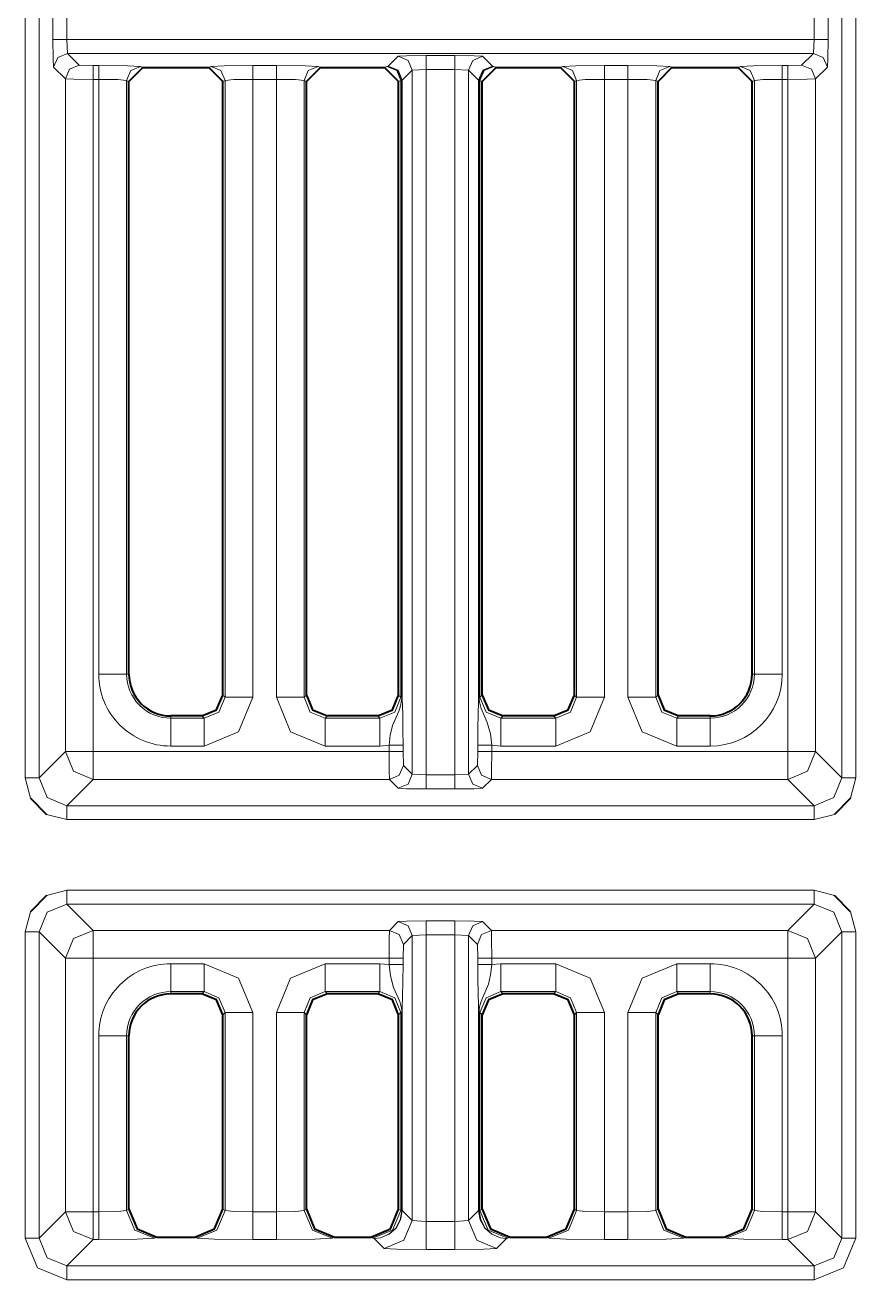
# Model space of a CAD drawing. Header units: millimetres. Extents: x 0 to 2941, y -405 to 1422.
# Drawn here: x 911.58 to 941.35, y 273.45 to 318.44 of the extents above; entities that cross this region are included whole.
import ezdxf

# ---------------------------------------------------------------- set-up
doc = ezdxf.new("R2010")
doc.units = ezdxf.units.MM
doc.layers.add('FINE', color=9, linetype='Continuous')
doc.layers.add('OUTLINE', color=7, linetype='Continuous')

msp = doc.modelspace()

# ---------------------------------------------------------------- linework, layer by layer
at = {"layer": 'FINE', "lineweight": 9}
for p, q in [((911.58, 291.453), (911.58, 346.033)), ((912.08, 346.178), (912.08, 291.453)), ((912.578, 317.927), (912.578, 318.953)), ((940.355, 318.953), (940.355, 317.927)), ((913.078, 317.927), (913.103, 317.428)), ((939.83, 317.428), (939.856, 317.927)), ((913.103, 317.428), (913.523, 317.008)), ((924.594, 316.966), (924.951, 317.323)), ((925.951, 317.348), (926.977, 317.348)), ((927.976, 317.323), (928.333, 316.966)), ((913.023, 316.508), (912.603, 316.928)), ((913.523, 317.008), (914.023, 316.995)), ((914.023, 316.995), (914.219, 316.995)), ((915.717, 316.958), (915.799, 316.917)), ((919.743, 316.995), (920.584, 316.995)), ((922.082, 316.958), (922.163, 316.917)), ((924.464, 316.917), (924.546, 316.958)), ((924.546, 316.958), (924.594, 316.966)), ((925.951, 316.849), (925.451, 316.823)), ((925.451, 291.582), (925.451, 316.823)), ((927.476, 316.823), (926.977, 316.849)), ((928.333, 316.966), (928.382, 316.958)), ((928.382, 316.958), (928.464, 316.917)), ((930.764, 316.917), (930.846, 316.958)), ((934.681, 316.958), (934.763, 316.917)), ((937.135, 316.917), (937.217, 316.958)), ((938.715, 316.995), (938.91, 316.995)), ((938.91, 316.995), (939.41, 317.008)), ((940.33, 316.928), (939.91, 316.508)), ((913.023, 292.397), (913.023, 316.508)), ((914.219, 295.172), (914.219, 316.495)), ((915.299, 316.417), (915.217, 316.458)), ((919.743, 316.495), (919.743, 294.34)), ((921.582, 316.458), (921.582, 294.34)), ((921.664, 316.417), (921.582, 316.458)), ((927.964, 316.417), (927.882, 316.458)), ((927.882, 316.458), (927.882, 294.34)), ((932.344, 316.495), (932.344, 294.34)), ((933.184, 316.495), (932.344, 316.495)), ((933.184, 294.34), (933.184, 316.495)), ((937.716, 316.458), (937.635, 316.417)), ((937.716, 295.172), (937.716, 316.458)), ((939.91, 316.508), (939.91, 292.397)), ((937.635, 295.172), (937.716, 295.172)), ((918.664, 294.421), (918.745, 294.34)), ((921.582, 294.34), (921.664, 294.421)), ((924.964, 294.421), (925.045, 294.34)), ((927.882, 294.34), (927.964, 294.421)), ((931.264, 294.421), (931.345, 294.34)), ((922.413, 293.672), (922.331, 293.591)), ((935.013, 293.672), (934.931, 293.591)), ((934.931, 293.591), (936.135, 293.591)), ((936.135, 293.591), (936.135, 293.672)), ((917.996, 292.592), (916.799, 292.592)), ((924.296, 292.592), (922.331, 292.592)), ((924.623, 292.623), (924.296, 292.592)), ((925.123, 292.623), (925.123, 292.397)), ((927.804, 292.397), (927.804, 292.623)), ((928.631, 292.592), (928.304, 292.623)), ((930.596, 292.592), (928.631, 292.592)), ((936.135, 292.592), (934.931, 292.592)), ((912.08, 291.453), (913.023, 292.397)), ((925.123, 292.397), (925.136, 291.897)), ((927.792, 291.897), (927.804, 292.397)), ((939.91, 292.397), (940.854, 291.453)), ((925.136, 291.897), (925.451, 291.582)), ((925.451, 291.582), (925.951, 291.556)), ((926.977, 291.556), (927.476, 291.582)), ((927.476, 291.582), (927.792, 291.897)), ((911.768, 290.726), (911.58, 291.453)), ((914.023, 291.397), (913.079, 290.453)), ((924.636, 291.397), (914.023, 291.397)), ((924.951, 291.082), (924.636, 291.397)), ((928.291, 291.397), (927.976, 291.082)), ((938.91, 291.397), (928.291, 291.397)), ((939.854, 290.453), (938.91, 291.397)), ((926.977, 291.056), (925.951, 291.056)), ((913.079, 290.453), (939.854, 290.453)), ((913.079, 289.954), (912.352, 290.141)), ((939.854, 289.954), (913.079, 289.954)), ((940.581, 290.141), (939.854, 289.954)), ((912.352, 287.239), (913.079, 287.427)), ((911.58, 285.928), (911.768, 286.655)), ((939.854, 286.927), (913.079, 286.927)), ((913.079, 286.927), (914.023, 285.984)), ((941.165, 286.655), (941.354, 285.928)), ((925.951, 286.325), (926.977, 286.325)), ((927.976, 286.299), (928.291, 285.984)), ((911.58, 274.953), (911.58, 285.928)), ((912.08, 285.928), (912.08, 274.953)), ((913.023, 284.984), (912.08, 285.928)), ((914.023, 285.984), (924.636, 285.984)), ((925.451, 285.799), (925.136, 285.484)), ((925.951, 285.825), (925.451, 285.799)), ((925.451, 275.581), (925.451, 285.799)), ((926.977, 275.543), (926.977, 285.825)), ((927.476, 285.799), (927.476, 275.581)), ((927.792, 285.484), (927.476, 285.799)), ((940.854, 285.928), (939.91, 284.984)), ((940.854, 274.953), (940.854, 285.928)), ((925.136, 285.484), (925.123, 284.984)), ((927.804, 284.984), (927.792, 285.484)), ((913.023, 275.897), (913.023, 284.984)), ((914.023, 284.984), (914.023, 275.897)), ((916.799, 284.788), (917.996, 284.788)), ((922.331, 284.788), (924.296, 284.788)), ((924.296, 284.788), (924.623, 284.757)), ((925.123, 284.984), (925.123, 284.757)), ((927.804, 284.757), (927.804, 284.984)), ((928.304, 284.757), (928.631, 284.788)), ((928.631, 284.788), (930.596, 284.788)), ((934.931, 284.788), (936.135, 284.788)), ((939.91, 284.984), (939.91, 275.897)), ((917.996, 283.79), (916.799, 283.79)), ((916.799, 283.79), (916.799, 283.708)), ((917.915, 283.708), (917.996, 283.79)), ((922.331, 283.79), (922.413, 283.708)), ((924.296, 283.79), (922.331, 283.79)), ((924.215, 283.708), (924.296, 283.79)), ((930.596, 283.79), (928.631, 283.79)), ((928.631, 283.79), (928.713, 283.708)), ((930.515, 283.708), (930.596, 283.79)), ((936.135, 283.79), (934.931, 283.79)), ((934.931, 283.79), (935.013, 283.708)), ((936.135, 283.708), (936.135, 283.79)), ((918.745, 283.041), (918.664, 282.959)), ((918.745, 275.946), (918.745, 283.041)), ((919.743, 283.041), (919.743, 275.897)), ((920.584, 275.897), (920.584, 283.041)), ((921.582, 283.041), (921.582, 275.946)), ((921.664, 282.959), (921.582, 283.041)), ((925.045, 283.041), (924.964, 282.959)), ((925.045, 275.946), (925.045, 283.041)), ((927.833, 275.939), (927.833, 283.041)), ((927.964, 282.959), (927.882, 283.041)), ((931.345, 283.041), (931.264, 282.959)), ((931.345, 275.946), (931.345, 283.041)), ((934.182, 283.041), (934.182, 275.946)), ((934.264, 282.959), (934.182, 283.041)), ((915.217, 282.208), (915.217, 275.946)), ((915.299, 282.208), (915.217, 282.208)), ((937.716, 282.208), (937.635, 282.208)), ((912.08, 274.953), (913.023, 275.897)), ((915.217, 275.946), (915.299, 275.987)), ((918.664, 275.987), (918.745, 275.946)), ((919.743, 275.897), (920.584, 275.897)), ((921.582, 275.946), (921.664, 275.987)), ((924.964, 275.987), (925.045, 275.946)), ((925.045, 275.946), (925.077, 275.935)), ((925.077, 275.935), (925.077, 275.939)), ((927.476, 275.581), (927.833, 275.939)), ((927.85, 275.935), (927.882, 275.946)), ((927.85, 275.939), (927.85, 275.935)), ((931.264, 275.987), (931.345, 275.946)), ((934.182, 275.946), (934.264, 275.987)), ((939.91, 275.897), (940.854, 274.953)), ((925.451, 275.581), (925.951, 275.543)), ((926.977, 275.543), (927.476, 275.581)), ((914.023, 274.897), (913.079, 273.953)), ((914.219, 274.897), (914.023, 274.897)), ((916.299, 274.988), (916.216, 274.947)), ((917.746, 274.947), (917.663, 274.988)), ((920.584, 274.897), (919.743, 274.897)), ((922.664, 274.988), (922.581, 274.947)), ((924.046, 274.947), (923.964, 274.988)), ((924.095, 274.937), (924.046, 274.947)), ((924.451, 274.582), (924.095, 274.937)), ((928.832, 274.937), (928.476, 274.582)), ((928.881, 274.947), (928.832, 274.937)), ((928.964, 274.988), (928.881, 274.947)), ((930.346, 274.947), (930.264, 274.988)), ((933.184, 274.897), (932.344, 274.897)), ((935.264, 274.988), (935.181, 274.947)), ((936.717, 274.947), (936.635, 274.988)), ((938.91, 274.897), (938.715, 274.897)), ((939.854, 273.953), (938.91, 274.897)), ((926.977, 274.543), (925.951, 274.543)), ((913.079, 273.953), (939.854, 273.953))]:
    msp.add_line(p, q, dxfattribs=at)
for points in [[(940.854, 291.453), (940.854, 346.178), (939.91, 345.234)], [(941.354, 346.033), (941.354, 291.453), (941.165, 290.726)], [(913.078, 318.953), (913.078, 317.927), (939.856, 317.927), (939.856, 318.953)], [(912.578, 317.927), (912.729, 317.927), (913.078, 317.927)], [(912.603, 316.928), (912.585, 317.23), (912.578, 317.927)], [(939.856, 317.927), (940.204, 317.927), (940.355, 317.927)], [(940.355, 317.927), (940.348, 317.23), (940.33, 316.928)], [(912.603, 316.928), (912.75, 317.281), (913.103, 317.428)], [(939.41, 317.008), (939.83, 317.428), (913.103, 317.428)], [(924.951, 317.323), (925.253, 317.341), (925.951, 317.348)], [(924.951, 317.323), (925.304, 317.176), (925.451, 316.823)], [(925.951, 317.348), (925.951, 317.197), (925.951, 316.849)], [(926.977, 317.348), (926.977, 317.197), (926.977, 316.849)], [(926.977, 317.348), (927.674, 317.341), (927.976, 317.323)], [(927.976, 317.323), (927.623, 317.176), (927.476, 316.823)], [(939.83, 317.428), (940.183, 317.281), (940.33, 316.928)], [(913.023, 316.508), (913.17, 316.861), (913.523, 317.008)], [(914.023, 316.495), (914.023, 316.844), (914.023, 316.995)], [(914.219, 316.495), (914.219, 316.844), (914.219, 316.995)], [(914.219, 316.995), (915.251, 316.984), (915.717, 316.958)], [(915.217, 316.458), (915.364, 316.811), (915.717, 316.958)], [(918.164, 316.917), (918.246, 316.958), (918.711, 316.984), (919.743, 316.995)], [(918.246, 316.958), (918.598, 316.811), (918.745, 316.458)], [(919.743, 316.995), (919.743, 316.844), (919.743, 316.495)], [(920.584, 316.495), (920.584, 316.844), (920.584, 316.995)], [(920.584, 316.995), (921.616, 316.984), (922.082, 316.958)], [(921.582, 316.458), (921.729, 316.811), (922.082, 316.958)], [(924.546, 316.958), (924.898, 316.811), (925.045, 316.458)], [(924.594, 316.966), (924.934, 316.818), (925.077, 316.466)], [(924.594, 316.966), (924.947, 316.819), (925.094, 316.466)], [(925.451, 316.823), (925.094, 316.466), (925.094, 294.34)], [(927.833, 294.34), (927.833, 316.466), (927.476, 316.823), (927.476, 291.582)], [(928.333, 316.966), (927.98, 316.819), (927.833, 316.466)], [(928.333, 316.966), (927.993, 316.818), (927.85, 316.466)], [(928.382, 316.958), (928.029, 316.811), (927.882, 316.458)], [(930.846, 316.958), (931.311, 316.984), (932.344, 316.995), (933.184, 316.995)], [(930.846, 316.958), (931.198, 316.811), (931.345, 316.458)], [(932.344, 316.995), (932.344, 316.844), (932.344, 316.495)], [(933.184, 316.995), (933.184, 316.844), (933.184, 316.495)], [(933.184, 316.995), (934.216, 316.984), (934.681, 316.958)], [(934.182, 316.458), (934.329, 316.811), (934.681, 316.958)], [(937.217, 316.958), (937.682, 316.984), (938.715, 316.995)], [(937.217, 316.958), (937.569, 316.811), (937.716, 316.458)], [(938.715, 316.995), (938.715, 316.844), (938.715, 316.495)], [(938.91, 316.995), (938.91, 316.844), (938.91, 316.495)], [(939.41, 317.008), (939.763, 316.861), (939.91, 316.508)], [(914.023, 316.495), (913.325, 316.499), (913.023, 316.508)], [(914.219, 316.495), (914.023, 316.495), (914.023, 292.397), (924.623, 292.397), (924.623, 292.623)], [(915.217, 316.458), (914.907, 316.484), (914.219, 316.495)], [(915.217, 316.458), (915.217, 295.172), (915.299, 295.172)], [(918.745, 294.34), (918.745, 316.458), (918.664, 316.417)], [(919.743, 316.495), (919.055, 316.484), (918.745, 316.458)], [(920.584, 294.34), (920.584, 316.495), (919.743, 316.495)], [(921.582, 316.458), (921.272, 316.484), (920.584, 316.495)], [(925.045, 294.34), (925.045, 316.458), (924.964, 316.417)], [(925.077, 294.34), (925.077, 316.466), (925.045, 316.458)], [(925.094, 316.466), (925.089, 316.466), (925.077, 316.466)], [(927.85, 316.466), (927.838, 316.466), (927.833, 316.466)], [(927.882, 316.458), (927.85, 316.466), (927.85, 294.34)], [(928.304, 292.623), (928.304, 292.397), (938.91, 292.397), (938.91, 316.495)], [(931.345, 294.34), (931.345, 316.458), (931.264, 316.417)], [(932.344, 316.495), (931.655, 316.484), (931.345, 316.458)], [(934.182, 316.458), (933.872, 316.484), (933.184, 316.495)], [(934.264, 316.417), (934.182, 316.458), (934.182, 294.34), (934.264, 294.421)], [(938.715, 316.495), (938.026, 316.484), (937.716, 316.458)], [(938.91, 316.495), (938.715, 316.495), (938.715, 295.172)], [(939.91, 316.508), (939.608, 316.499), (938.91, 316.495)], [(915.217, 295.172), (914.907, 295.172), (914.219, 295.172)], [(938.715, 295.172), (938.026, 295.172), (937.716, 295.172)], [(917.996, 293.591), (918.527, 293.809), (918.745, 294.34)], [(919.743, 294.34), (919.232, 293.104), (917.996, 292.592)], [(919.743, 294.34), (919.055, 294.34), (918.745, 294.34)], [(921.582, 294.34), (921.272, 294.34), (920.584, 294.34)], [(922.331, 292.592), (921.095, 293.104), (920.584, 294.34)], [(921.582, 294.34), (921.8, 293.809), (922.331, 293.591)], [(924.296, 293.591), (924.827, 293.809), (925.045, 294.34)], [(924.623, 292.623), (924.666, 292.987), (924.744, 293.33), (924.969, 293.848), (925.02, 293.984), (925.049, 294.091), (925.072, 294.237), (925.076, 294.307), (925.077, 294.34)], [(925.077, 294.34), (925.056, 294.34), (925.045, 294.34)], [(925.094, 294.34), (925.089, 294.34), (925.077, 294.34)], [(925.094, 294.34), (925.094, 294.327), (925.094, 294.3), (925.095, 294.241), (925.097, 294.192), (925.099, 294.117), (925.114, 293.624), (925.12, 293.153), (925.123, 292.623)], [(927.804, 292.623), (927.807, 293.215), (927.817, 293.763), (927.83, 294.171), (927.833, 294.279), (927.833, 294.313), (927.833, 294.34)], [(927.833, 294.34), (927.838, 294.34), (927.85, 294.34)], [(927.882, 294.34), (927.871, 294.34), (927.85, 294.34)], [(927.85, 294.34), (927.852, 294.27), (927.861, 294.183), (927.921, 293.943), (928.143, 293.443), (928.254, 293.03), (928.304, 292.623)], [(927.882, 294.34), (928.1, 293.809), (928.631, 293.591)], [(930.596, 293.591), (931.127, 293.809), (931.345, 294.34)], [(932.344, 294.34), (931.832, 293.104), (930.596, 292.592)], [(932.344, 294.34), (931.655, 294.34), (931.345, 294.34)], [(934.182, 294.34), (933.872, 294.34), (933.184, 294.34)], [(934.931, 292.592), (933.695, 293.104), (933.184, 294.34)], [(934.182, 294.34), (934.4, 293.809), (934.931, 293.591)], [(916.799, 293.672), (916.799, 293.591), (917.996, 293.591), (917.915, 293.672)], [(916.799, 293.591), (916.799, 293.281), (916.799, 292.592)], [(917.996, 292.592), (917.996, 293.281), (917.996, 293.591)], [(922.331, 293.591), (924.296, 293.591), (924.215, 293.672)], [(922.331, 293.591), (922.331, 293.281), (922.331, 292.592)], [(924.296, 293.591), (924.296, 293.281), (924.296, 292.592)], [(928.713, 293.672), (928.631, 293.591), (930.596, 293.591), (930.515, 293.672)], [(928.631, 293.591), (928.631, 293.281), (928.631, 292.592)], [(930.596, 293.591), (930.596, 293.281), (930.596, 292.592)], [(934.931, 292.592), (934.931, 293.281), (934.931, 293.591)], [(936.135, 292.592), (936.135, 293.281), (936.135, 293.591)], [(925.123, 292.623), (924.972, 292.623), (924.623, 292.623)], [(927.804, 292.623), (927.955, 292.623), (928.304, 292.623)], [(914.023, 291.397), (913.316, 291.69), (913.023, 292.397)], [(914.023, 292.397), (913.325, 292.397), (913.023, 292.397)], [(914.023, 291.397), (914.023, 291.699), (914.023, 292.397)], [(925.123, 292.397), (924.972, 292.397), (924.623, 292.397)], [(924.636, 291.397), (924.627, 291.699), (924.623, 292.397)], [(927.804, 292.397), (927.955, 292.397), (928.304, 292.397)], [(928.304, 292.397), (928.3, 291.699), (928.291, 291.397)], [(938.91, 291.397), (938.91, 291.699), (938.91, 292.397)], [(939.91, 292.397), (939.617, 291.69), (938.91, 291.397)], [(939.91, 292.397), (939.608, 292.397), (938.91, 292.397)], [(925.136, 291.897), (924.989, 291.544), (924.636, 291.397)], [(925.451, 291.582), (925.304, 291.228), (924.951, 291.082)], [(925.951, 291.556), (925.951, 291.207), (925.951, 291.056)], [(926.977, 291.556), (926.977, 291.207), (926.977, 291.056)], [(927.476, 291.582), (927.623, 291.228), (927.976, 291.082)], [(927.792, 291.897), (927.938, 291.544), (928.291, 291.397)], [(912.08, 291.453), (911.929, 291.453), (911.58, 291.453)], [(912.08, 291.453), (912.372, 290.746), (913.079, 290.453)], [(925.951, 291.056), (925.253, 291.064), (924.951, 291.082)], [(927.976, 291.082), (927.674, 291.064), (926.977, 291.056)], [(939.854, 290.453), (940.561, 290.746), (940.854, 291.453)], [(941.354, 291.453), (941.005, 291.453), (940.854, 291.453)], [(913.079, 289.954), (913.079, 290.303), (913.079, 290.453)], [(939.854, 289.954), (939.854, 290.303), (939.854, 290.453)], [(913.079, 286.927), (913.079, 287.078), (913.079, 287.427)], [(913.079, 287.427), (939.854, 287.427), (940.581, 287.239)], [(939.854, 286.927), (939.854, 287.078), (939.854, 287.427)], [(913.079, 286.927), (912.372, 286.635), (912.08, 285.928)], [(928.291, 285.984), (938.91, 285.984), (939.854, 286.927)], [(940.854, 285.928), (940.561, 286.635), (939.854, 286.927)], [(924.636, 285.984), (924.951, 286.299), (925.253, 286.317), (925.951, 286.325)], [(924.951, 286.299), (925.304, 286.152), (925.451, 285.799)], [(925.951, 285.825), (925.951, 286.174), (925.951, 286.325)], [(926.977, 285.825), (926.977, 286.174), (926.977, 286.325)], [(926.977, 286.325), (927.674, 286.317), (927.976, 286.299)], [(927.476, 285.799), (927.623, 286.152), (927.976, 286.299)], [(912.08, 285.928), (911.929, 285.928), (911.58, 285.928)], [(913.023, 284.984), (913.316, 285.691), (914.023, 285.984)], [(941.354, 285.928), (941.354, 274.953), (940.914, 273.892), (939.854, 273.453), (913.079, 273.453)], [(914.023, 284.984), (914.023, 285.682), (914.023, 285.984)], [(924.623, 284.984), (924.627, 285.682), (924.636, 285.984)], [(924.636, 285.984), (924.989, 285.837), (925.136, 285.484)], [(925.951, 285.825), (925.951, 275.543), (926.977, 275.543)], [(927.476, 285.799), (926.977, 285.825), (925.951, 285.825)], [(927.792, 285.484), (927.938, 285.837), (928.291, 285.984)], [(928.291, 285.984), (928.3, 285.682), (928.304, 284.984)], [(938.91, 284.984), (938.91, 285.682), (938.91, 285.984)], [(938.91, 285.984), (939.617, 285.691), (939.91, 284.984)], [(941.354, 285.928), (941.005, 285.928), (940.854, 285.928)], [(914.023, 284.984), (913.325, 284.984), (913.023, 284.984)], [(924.623, 284.757), (924.623, 284.984), (914.023, 284.984)], [(916.799, 284.788), (916.799, 284.1), (916.799, 283.79)], [(917.996, 283.79), (917.996, 284.1), (917.996, 284.788)], [(917.996, 284.788), (919.232, 284.277), (919.743, 283.041)], [(920.584, 283.041), (921.095, 284.277), (922.331, 284.788)], [(922.331, 284.788), (922.331, 284.1), (922.331, 283.79)], [(924.296, 284.788), (924.296, 284.1), (924.296, 283.79)], [(924.623, 284.984), (924.972, 284.984), (925.123, 284.984)], [(927.804, 284.984), (927.955, 284.984), (928.304, 284.984)], [(938.715, 282.208), (938.715, 275.897), (938.91, 275.897), (938.91, 284.984), (928.304, 284.984), (928.304, 284.757)], [(928.631, 284.788), (928.631, 284.1), (928.631, 283.79)], [(930.596, 284.788), (930.596, 284.1), (930.596, 283.79)], [(930.596, 284.788), (931.832, 284.277), (932.344, 283.041)], [(933.184, 283.041), (933.695, 284.277), (934.931, 284.788)], [(934.931, 283.79), (934.931, 284.1), (934.931, 284.788)], [(936.135, 283.79), (936.135, 284.1), (936.135, 284.788)], [(939.91, 284.984), (939.608, 284.984), (938.91, 284.984)], [(924.623, 284.757), (924.972, 284.757), (925.123, 284.757)], [(925.077, 283.041), (925.075, 283.111), (925.066, 283.198), (925.006, 283.437), (924.784, 283.937), (924.673, 284.351), (924.623, 284.757)], [(925.123, 284.757), (925.12, 284.166), (925.11, 283.618), (925.097, 283.21), (925.094, 283.102), (925.094, 283.068), (925.094, 283.041)], [(927.804, 284.757), (927.955, 284.757), (928.304, 284.757)], [(927.833, 283.041), (927.833, 283.054), (927.833, 283.081), (927.832, 283.14), (927.83, 283.189), (927.828, 283.263), (927.813, 283.757), (927.807, 284.227), (927.804, 284.757)], [(928.304, 284.757), (928.261, 284.394), (928.183, 284.051), (927.958, 283.533), (927.907, 283.396), (927.878, 283.289), (927.855, 283.143), (927.851, 283.074), (927.85, 283.041)], [(918.745, 283.041), (918.527, 283.572), (917.996, 283.79)], [(922.331, 283.79), (921.8, 283.572), (921.582, 283.041)], [(925.045, 283.041), (924.827, 283.572), (924.296, 283.79)], [(928.631, 283.79), (928.1, 283.572), (927.882, 283.041)], [(931.345, 283.041), (931.127, 283.572), (930.596, 283.79)], [(934.931, 283.79), (934.4, 283.572), (934.182, 283.041)], [(918.745, 283.041), (919.055, 283.041), (919.743, 283.041)], [(921.582, 283.041), (921.272, 283.041), (920.584, 283.041)], [(925.077, 275.939), (925.077, 283.041), (925.056, 283.041), (925.045, 283.041)], [(925.077, 283.041), (925.089, 283.041), (925.094, 283.041)], [(925.094, 283.041), (925.094, 275.939), (925.451, 275.581)], [(927.833, 283.041), (927.838, 283.041), (927.85, 283.041)], [(927.882, 283.041), (927.871, 283.041), (927.85, 283.041), (927.85, 275.939)], [(927.882, 283.041), (927.882, 275.946), (927.964, 275.987)], [(932.344, 283.041), (931.655, 283.041), (931.345, 283.041)], [(932.344, 283.041), (932.344, 275.897), (933.184, 275.897), (933.184, 283.041)], [(933.184, 283.041), (933.872, 283.041), (934.182, 283.041)], [(914.023, 275.897), (914.219, 275.897), (914.219, 282.208)], [(914.219, 282.208), (914.907, 282.208), (915.217, 282.208)], [(937.635, 275.987), (937.716, 275.946), (937.716, 282.208)], [(937.716, 282.208), (938.026, 282.208), (938.715, 282.208)], [(914.023, 274.897), (913.316, 275.19), (913.023, 275.897)], [(913.023, 275.897), (913.325, 275.897), (914.023, 275.897)], [(914.023, 274.897), (914.023, 275.199), (914.023, 275.897)], [(914.219, 275.897), (914.907, 275.911), (915.217, 275.946)], [(914.219, 274.897), (914.219, 275.199), (914.219, 275.897)], [(916.216, 274.947), (915.51, 275.24), (915.217, 275.946)], [(917.746, 274.947), (918.452, 275.24), (918.745, 275.946)], [(918.745, 275.946), (919.055, 275.911), (919.743, 275.897)], [(919.743, 274.897), (919.743, 275.199), (919.743, 275.897)], [(920.584, 275.897), (921.272, 275.911), (921.582, 275.946)], [(920.584, 274.897), (920.584, 275.199), (920.584, 275.897)], [(922.581, 274.947), (921.875, 275.24), (921.582, 275.946)], [(924.046, 274.947), (924.752, 275.24), (925.045, 275.946)], [(924.095, 274.937), (924.119, 274.938), (924.311, 274.963), (924.616, 275.091), (924.861, 275.314), (925.02, 275.606), (925.077, 275.935)], [(924.095, 274.937), (924.119, 274.938), (924.313, 274.962), (924.624, 275.09), (924.873, 275.312), (925.036, 275.604), (925.094, 275.933)], [(925.094, 275.939), (925.094, 275.933), (925.089, 275.934), (925.077, 275.935)], [(925.077, 275.939), (925.089, 275.939), (925.094, 275.939)], [(928.832, 274.937), (928.808, 274.938), (928.614, 274.962), (928.304, 275.09), (928.054, 275.312), (927.891, 275.604), (927.833, 275.933), (927.833, 275.939)], [(927.833, 275.939), (927.838, 275.939), (927.85, 275.939)], [(927.85, 275.935), (927.838, 275.934), (927.833, 275.933)], [(928.832, 274.937), (928.808, 274.938), (928.617, 274.963), (928.311, 275.091), (928.066, 275.314), (927.907, 275.606), (927.85, 275.935)], [(928.881, 274.947), (928.175, 275.24), (927.882, 275.946)], [(930.346, 274.947), (931.052, 275.24), (931.345, 275.946)], [(931.345, 275.946), (931.655, 275.911), (932.344, 275.897)], [(932.344, 274.897), (932.344, 275.199), (932.344, 275.897)], [(933.184, 275.897), (933.872, 275.911), (934.182, 275.946)], [(933.184, 274.897), (933.184, 275.199), (933.184, 275.897)], [(935.181, 274.947), (934.475, 275.24), (934.182, 275.946)], [(937.716, 275.946), (937.423, 275.24), (936.717, 274.947)], [(937.716, 275.946), (938.026, 275.911), (938.715, 275.897)], [(938.715, 275.897), (938.715, 275.199), (938.715, 274.897)], [(938.91, 275.897), (938.91, 275.199), (938.91, 274.897)], [(939.91, 275.897), (939.617, 275.19), (938.91, 274.897)], [(938.91, 275.897), (939.608, 275.897), (939.91, 275.897)], [(924.451, 274.582), (925.158, 274.875), (925.451, 275.581)], [(925.951, 274.543), (925.951, 274.845), (925.951, 275.543)], [(926.977, 274.543), (926.977, 274.845), (926.977, 275.543)], [(928.476, 274.582), (927.769, 274.875), (927.476, 275.581)], [(911.58, 274.953), (911.929, 274.953), (912.08, 274.953)], [(913.079, 273.453), (912.019, 273.892), (911.58, 274.953)], [(913.079, 273.953), (912.372, 274.246), (912.08, 274.953)], [(916.216, 274.947), (915.595, 274.911), (914.219, 274.897)], [(919.743, 274.897), (918.367, 274.911), (917.746, 274.947)], [(922.581, 274.947), (921.96, 274.911), (920.584, 274.897)], [(932.344, 274.897), (930.967, 274.911), (930.346, 274.947)], [(935.181, 274.947), (934.56, 274.911), (933.184, 274.897)], [(938.715, 274.897), (937.338, 274.911), (936.717, 274.947)], [(940.854, 274.953), (940.561, 274.246), (939.854, 273.953)], [(940.854, 274.953), (941.005, 274.953), (941.354, 274.953)], [(925.951, 274.543), (924.904, 274.554), (924.451, 274.582)], [(928.476, 274.582), (928.023, 274.554), (926.977, 274.543)], [(913.079, 273.953), (913.079, 273.802), (913.079, 273.453)], [(939.854, 273.453), (939.854, 273.802), (939.854, 273.953)]]:
    msp.add_lwpolyline(points, dxfattribs=at)
msp.add_lwpolyline([(926.977, 291.556), (926.977, 316.849), (925.951, 316.849), (925.951, 291.556)], close=True, dxfattribs=at)
for points in [[(914.219, 295.172, 0.414223), (916.799, 292.592)], [(915.217, 295.172, 0.414214), (916.799, 293.591)], [(936.135, 293.591, 0.414198), (937.716, 295.172)], [(936.135, 292.592, 0.414194), (938.715, 295.172)], [(916.799, 284.788, 0.414223), (914.219, 282.208)], [(938.715, 282.208, 0.414214), (936.135, 284.788)], [(916.799, 283.79, 0.414214), (915.217, 282.208)], [(937.716, 282.208, 0.41423), (936.135, 283.79)]]:
    msp.add_lwpolyline(points, format="xyb", dxfattribs=at)
at = {"layer": 'OUTLINE', "lineweight": 40}
for p, q in [((915.799, 316.917), (915.299, 316.417)), ((915.799, 316.917), (918.164, 316.917)), ((918.664, 316.417), (918.164, 316.917)), ((922.163, 316.917), (921.664, 316.417)), ((922.163, 316.917), (924.464, 316.917)), ((924.964, 316.417), (924.464, 316.917)), ((928.464, 316.917), (927.964, 316.417)), ((928.464, 316.917), (930.764, 316.917)), ((931.264, 316.417), (930.764, 316.917)), ((934.763, 316.917), (934.264, 316.417)), ((934.763, 316.917), (937.135, 316.917)), ((937.635, 316.417), (937.135, 316.917)), ((915.299, 295.172), (915.299, 316.417)), ((918.664, 294.421), (918.664, 316.417)), ((921.664, 294.421), (921.664, 316.417)), ((924.964, 294.421), (924.964, 316.417)), ((927.964, 294.421), (927.964, 316.417)), ((931.264, 294.421), (931.264, 316.417)), ((934.264, 294.421), (934.264, 316.417)), ((937.635, 295.172), (937.635, 316.417)), ((917.915, 293.672), (916.799, 293.672)), ((924.215, 293.672), (922.413, 293.672)), ((930.515, 293.672), (928.713, 293.672)), ((936.135, 293.672), (935.013, 293.672)), ((911.768, 290.726), (912.352, 290.141)), ((941.165, 290.726), (940.581, 290.141)), ((912.352, 287.239), (911.768, 286.655)), ((941.165, 286.655), (940.581, 287.239)), ((917.915, 283.708), (916.799, 283.708)), ((924.215, 283.708), (922.413, 283.708)), ((930.515, 283.708), (928.713, 283.708)), ((936.135, 283.708), (935.013, 283.708)), ((918.664, 275.987), (918.664, 282.959)), ((921.664, 275.987), (921.664, 282.959)), ((924.964, 275.987), (924.964, 282.959)), ((927.964, 275.987), (927.964, 282.959)), ((931.264, 275.987), (931.264, 282.959)), ((934.264, 275.987), (934.264, 282.959)), ((915.299, 275.987), (915.299, 282.208)), ((937.635, 275.987), (937.635, 282.208)), ((922.664, 274.988), (923.964, 274.988)), ((928.964, 274.988), (930.264, 274.988)), ((935.264, 274.988), (936.635, 274.988))]:
    msp.add_line(p, q, dxfattribs=at)
for points in [[(915.299, 295.172, 0.41423), (916.799, 293.673)], [(936.135, 293.673, 0.41418), (937.635, 295.172)], [(916.799, 283.708, 0.41423), (915.299, 282.208)], [(937.635, 282.208, 0.414214), (936.135, 283.708)]]:
    msp.add_lwpolyline(points, format="xyb", dxfattribs=at)
for points in [[(917.915, 293.672), (918.444, 293.892), (918.664, 294.421)], [(921.664, 294.421), (921.883, 293.892), (922.413, 293.672)], [(924.215, 293.672), (924.744, 293.892), (924.964, 294.421)], [(927.964, 294.421), (928.183, 293.892), (928.713, 293.672)], [(930.515, 293.672), (931.044, 293.892), (931.264, 294.421)], [(934.264, 294.421), (934.483, 293.892), (935.013, 293.672)], [(918.664, 282.959), (918.444, 283.489), (917.915, 283.708)], [(922.413, 283.708), (921.883, 283.489), (921.664, 282.959)], [(924.964, 282.959), (924.744, 283.489), (924.215, 283.708)], [(928.713, 283.708), (928.183, 283.489), (927.964, 282.959)], [(931.264, 282.959), (931.044, 283.489), (930.515, 283.708)], [(935.013, 283.708), (934.483, 283.489), (934.264, 282.959)], [(915.299, 275.987), (915.591, 275.281), (916.299, 274.988)], [(916.299, 274.988), (917.663, 274.988), (918.371, 275.281), (918.664, 275.987)], [(921.664, 275.987), (921.956, 275.281), (922.664, 274.988)], [(923.964, 274.988), (924.671, 275.281), (924.964, 275.987)], [(927.964, 275.987), (928.256, 275.281), (928.964, 274.988)], [(930.264, 274.988), (930.971, 275.281), (931.264, 275.987)], [(934.264, 275.987), (934.556, 275.281), (935.264, 274.988)], [(936.635, 274.988), (937.342, 275.281), (937.635, 275.987)]]:
    msp.add_lwpolyline(points, dxfattribs=at)

doc.saveas('drawing.dxf')
